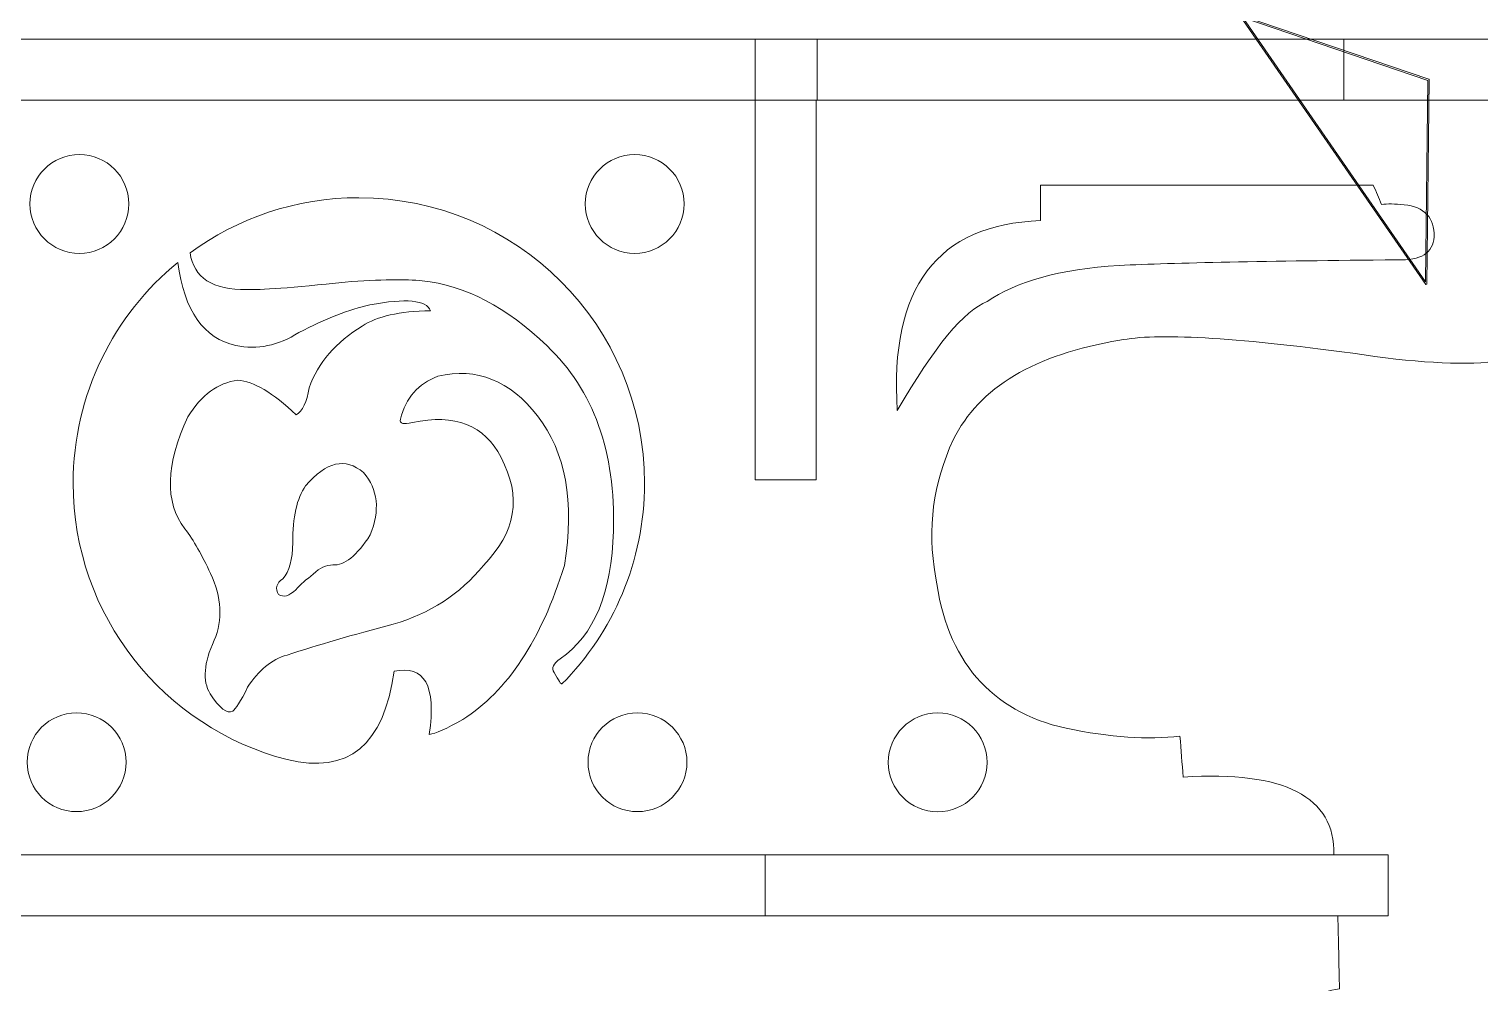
# Model space of a CAD drawing. Header units: inches. Extents: x -28.6 to 20.8, y -14.2 to 28.3.
# Drawn here: x -9.543 to -6.521, y 13.036 to 15.024 of the extents above; entities that cross this region are included whole.
import ezdxf

# ---------------------------------------------------------------- set-up
doc = ezdxf.new("R2010")
doc.units = ezdxf.units.IN
doc.header["$MEASUREMENT"] = 0
doc.layers.add('Layer 1', color=7, linetype='Continuous')

msp = doc.modelspace()

# ---------------------------------------------------------------- linework, layer by layer
at = {"layer": 'Layer 1', "color": 1, "lineweight": 9}
for points in [[(-12.14044094488189, 14.87575984251968), (-5.57844094488189, 14.87575984251968), (-5.57844094488189, 15.00275984251969), (-12.14044094488189, 15.00275984251969), (-12.14044094488189, 14.87575984251968)], [(-11.00694488188976, 13.17607480314961), (-6.711944881889764, 13.17607480314961), (-6.711944881889764, 13.30307480314961), (-11.00694488188976, 13.30307480314961), (-11.00694488188976, 13.17607480314961)]]:
    msp.add_lwpolyline(points, close=True, dxfattribs=at)
at = {"layer": 'Layer 1', "lineweight": 9}
for points, knots in [([(-6.633629921259843, 14.49151968503937), (-6.633629921259843, 14.49151968503937), (-7.01957874015748, 15.05023622047244), (-7.01957874015748, 15.05023622047244), (-7.01957874015748, 15.05023622047244), (-7.01957874015748, 15.05023622047244), (-7.018346456692913, 15.05108661417323), (-7.018346456692913, 15.05108661417323), (-7.018346456692913, 15.05108661417323), (-7.018346456692913, 15.05108661417323), (-7.017866141732283, 15.05250393700787), (-7.017866141732283, 15.05250393700787), (-7.017866141732283, 15.05250393700787), (-7.017866141732283, 15.05250393700787), (-6.627322834645669, 14.91953543307087), (-6.627322834645669, 14.91953543307087), (-6.627322834645669, 14.91953543307087), (-6.627322834645669, 14.91953543307087), (-6.626299212598425, 14.91918503937008), (-6.626299212598425, 14.91918503937008), (-6.626299212598425, 14.91918503937008), (-6.626299212598425, 14.91918503937008), (-6.626307086614173, 14.9181062992126), (-6.626307086614173, 14.9181062992126), (-6.626307086614173, 14.9181062992126), (-6.626307086614173, 14.9181062992126), (-6.63090157480315, 14.49235826771653), (-6.63090157480315, 14.49235826771653), (-6.63090157480315, 14.49235826771653), (-6.63090157480315, 14.49235826771653), (-6.633629921259843, 14.49151968503937), (-6.633629921259843, 14.49151968503937)], [0, 0, 0, 0, 0.125, 0.125, 0.125, 0.125, 0.25, 0.25, 0.25, 0.25, 0.375, 0.375, 0.375, 0.375, 0.5, 0.5, 0.5, 0.5, 0.625, 0.625, 0.625, 0.625, 0.75, 0.75, 0.75, 0.75, 0.875, 0.875, 0.875, 0.875, 1, 1, 1, 1]), ([(-7.01453937007874, 15.04820866141732), (-7.01453937007874, 15.04820866141732), (-6.633842519685039, 14.49709842519685), (-6.633842519685039, 14.49709842519685), (-6.633842519685039, 14.49709842519685), (-6.633842519685039, 14.49709842519685), (-6.629311023622047, 14.91705118110236), (-6.629311023622047, 14.91705118110236), (-6.629311023622047, 14.91705118110236), (-6.629311023622047, 14.91705118110236), (-7.01453937007874, 15.04820866141732), (-7.01453937007874, 15.04820866141732)], [0, 0, 0, 0, 0.3333333333333333, 0.3333333333333333, 0.3333333333333333, 0.3333333333333333, 0.6666666666666666, 0.6666666666666666, 0.6666666666666666, 0.6666666666666666, 1, 1, 1, 1])]:
    msp.add_open_spline(points, degree=3, knots=knots, dxfattribs=at)
at = {"layer": 'Layer 1', "color": 1, "lineweight": 9}
for points, knots in [([(-8.030015748031497, 15.00275984251969), (-9.040700787401574, 15.00275984251969), (-7.848759842519685, 15.00275984251969), (-8.85944094488189, 15.00275984251969), (-8.85944094488189, 15.00275984251969), (-9.870122047244095, 15.00275984251969), (-8.678181102362204, 15.00275984251969), (-9.688866141732284, 15.00275984251969)], [0, 0, 0, 0, 0.5, 0.5, 0.5, 0.5, 1, 1, 1, 1]), ([(-9.817830708661416, 14.87575984251968), (-9.817830708661416, 14.91546062992126), (-9.817830708661416, 14.96306299212598), (-9.817830708661416, 15.00275984251969), (-9.817830708661416, 15.00275984251969), (-9.498370078740157, 15.00275984251969), (-9.178905511811024, 15.00275984251969), (-8.85944094488189, 15.00275984251969)], [0, 0, 0, 0, 0.5, 0.5, 0.5, 0.5, 1, 1, 1, 1]), ([(-7.901051181102362, 14.87575984251968), (-7.901051181102362, 14.91546062992126), (-7.901051181102362, 14.96306299212598), (-7.901051181102362, 15.00275984251969), (-7.901051181102362, 15.00275984251969), (-8.220511811023622, 15.00275984251969), (-8.539976377952756, 15.00275984251969), (-8.85944094488189, 15.00275984251969)], [0, 0, 0, 0, 0.5, 0.5, 0.5, 0.5, 1, 1, 1, 1]), ([(-7.903015748031496, 14.87575984251968), (-7.903015748031496, 14.87575984251968), (-7.903015748031496, 14.08473622047244), (-7.903015748031496, 14.08473622047244), (-7.903015748031496, 14.08473622047244), (-7.903015748031496, 14.08473622047244), (-8.030015748031497, 14.08473622047244), (-8.030015748031497, 14.08473622047244), (-8.030015748031497, 14.08473622047244), (-8.030015748031497, 14.08473622047244), (-8.030015748031497, 15.00275984251969), (-8.030015748031497, 15.00275984251969)], [0, 0, 0, 0, 0.3333333333333333, 0.3333333333333333, 0.3333333333333333, 0.3333333333333333, 0.6666666666666666, 0.6666666666666666, 0.6666666666666666, 0.6666666666666666, 1, 1, 1, 1]), ([(-5.923913385826772, 14.87575984251968), (-5.984204724409449, 14.81924803149606), (-6.02157874015748, 14.76593307086614), (-6.036023622047244, 14.71582677165354), (-6.036023622047244, 14.71582677165354), (-5.980330708661417, 14.68479133858268), (-5.94405905511811, 14.65764173228346), (-5.927216535433071, 14.63437401574803), (-5.927216535433071, 14.63437401574803), (-5.918051181102363, 14.62391732283464), (-5.917374015748032, 14.61407874015748), (-5.925181102362204, 14.60485039370079), (-5.925181102362204, 14.60485039370079), (-5.950114173228346, 14.57729527559055), (-5.973106299212598, 14.56186220472441), (-5.994153543307086, 14.55855118110236), (-5.994153543307086, 14.55855118110236), (-6.067437007874016, 14.54710236220472), (-6.144543307086614, 14.54975196850394), (-6.225468503937008, 14.56650393700787), (-6.225468503937008, 14.56650393700787), (-6.188877952755906, 14.50379527559055), (-6.185318897637795, 14.45531102362205), (-6.21478346456693, 14.42105511811024), (-6.21478346456693, 14.42105511811024), (-6.249751968503937, 14.3787125984252), (-6.341720472440945, 14.34865354330709), (-6.490688976377953, 14.33087795275591), (-6.490688976377953, 14.33087795275591), (-6.561566929133858, 14.32327165354331), (-6.659692913385827, 14.32908661417323), (-6.785051181102363, 14.34833070866142)], [0, 0, 0, 0, 0.125, 0.125, 0.125, 0.125, 0.25, 0.25, 0.25, 0.25, 0.375, 0.375, 0.375, 0.375, 0.5, 0.5, 0.5, 0.5, 0.625, 0.625, 0.625, 0.625, 0.75, 0.75, 0.75, 0.75, 0.875, 0.875, 0.875, 0.875, 1, 1, 1, 1]), ([(-9.540712598425197, 14.65958267716535), (-9.540712598425197, 14.60270472440945), (-9.494590551181103, 14.55658267716535), (-9.437712598425197, 14.55658267716535), (-9.437712598425197, 14.55658267716535), (-9.38083464566929, 14.55658267716535), (-9.334712598425197, 14.60270472440945), (-9.334712598425197, 14.65958267716535), (-9.334712598425197, 14.65958267716535), (-9.334712598425197, 14.71646062992126), (-9.38083464566929, 14.76258267716535), (-9.437712598425197, 14.76258267716535), (-9.437712598425197, 14.76258267716535), (-9.494590551181103, 14.76258267716535), (-9.540712598425197, 14.71646062992126), (-9.540712598425197, 14.65958267716535)], [0, 0, 0, 0, 0.25, 0.25, 0.25, 0.25, 0.5, 0.5, 0.5, 0.5, 0.75, 0.75, 0.75, 0.75, 1, 1, 1, 1]), ([(-8.178169291338582, 14.65958267716535), (-8.178169291338582, 14.60270472440945), (-8.224291338582677, 14.55658267716535), (-8.281169291338582, 14.55658267716535), (-8.281169291338582, 14.55658267716535), (-8.338047244094488, 14.55658267716535), (-8.384169291338583, 14.60270472440945), (-8.384169291338583, 14.65958267716535), (-8.384169291338583, 14.65958267716535), (-8.384169291338583, 14.71646062992126), (-8.338047244094488, 14.76258267716535), (-8.281169291338582, 14.76258267716535), (-8.281169291338582, 14.76258267716535), (-8.224291338582677, 14.76258267716535), (-8.178169291338582, 14.71646062992126), (-8.178169291338582, 14.65958267716535)], [0, 0, 0, 0, 0.25, 0.25, 0.25, 0.25, 0.5, 0.5, 0.5, 0.5, 0.75, 0.75, 0.75, 0.75, 1, 1, 1, 1]), ([(-8.432633858267717, 13.65925590551181), (-8.326346456692914, 13.76674015748032), (-8.260712598425197, 13.91451181102362), (-8.260712598425197, 14.07758661417323), (-8.260712598425197, 14.07758661417323), (-8.260712598425197, 14.40614960629921), (-8.527149606299213, 14.67258661417323), (-8.855712598425196, 14.67258661417323), (-8.855712598425196, 14.67258661417323), (-8.987145669291339, 14.67258661417323), (-9.108637795275591, 14.62994881889764), (-9.207102362204724, 14.55776377952756)], [0, 0, 0, 0, 0.3333333333333333, 0.3333333333333333, 0.3333333333333333, 0.3333333333333333, 0.6666666666666666, 0.6666666666666666, 0.6666666666666666, 0.6666666666666666, 1, 1, 1, 1]), ([(-7.271775590551181, 14.5315905511811), (-7.157787401574804, 14.53675196850394), (-6.964779527559055, 14.54063385826772), (-6.692767716535433, 14.54322834645669), (-6.692767716535433, 14.54322834645669), (-6.643862204724409, 14.5413937007874), (-6.618279527559055, 14.55737401574803), (-6.616011811023622, 14.59116929133858), (-6.616011811023622, 14.59116929133858), (-6.615200787401575, 14.63092125984252), (-6.636090551181103, 14.65322440944882), (-6.678673228346456, 14.65807480314961), (-6.678673228346456, 14.65807480314961), (-6.69794094488189, 14.65985433070866), (-6.713649606299213, 14.6600157480315), (-6.725791338582678, 14.65855905511811)], [0, 0, 0, 0, 0.25, 0.25, 0.25, 0.25, 0.5, 0.5, 0.5, 0.5, 0.75, 0.75, 0.75, 0.75, 1, 1, 1, 1]), ([(-7.435712598425197, 14.62488582677165), (-7.651303149606299, 14.61692125984252), (-7.750807086614174, 14.4849842519685), (-7.734212598425197, 14.22906692913386), (-7.734212598425197, 14.22906692913386), (-7.656814960629921, 14.36287795275591), (-7.594322834645669, 14.43851181102362), (-7.546712598425197, 14.45596062992126), (-7.546712598425197, 14.45596062992126), (-7.488102362204724, 14.49797637795276), (-7.396456692913386, 14.52318897637795), (-7.271775590551181, 14.5315905511811)], [0, 0, 0, 0, 0.3333333333333333, 0.3333333333333333, 0.3333333333333333, 0.3333333333333333, 0.6666666666666666, 0.6666666666666666, 0.6666666666666666, 0.6666666666666666, 1, 1, 1, 1]), ([(-9.232771653543306, 14.53785039370079), (-9.365811023622047, 14.42872834645669), (-9.450712598425197, 14.26305118110236), (-9.450712598425197, 14.07758661417323), (-9.450712598425197, 14.07758661417323), (-9.450712598425197, 13.80065354330709), (-9.261429133858268, 13.56785433070866), (-9.005208661417322, 13.50153149606299)], [0, 0, 0, 0, 0.5, 0.5, 0.5, 0.5, 1, 1, 1, 1]), ([(-9.088944881889764, 14.48111811023622), (-9.062555118110236, 14.47982677165354), (-8.994385826771653, 14.485), (-8.88444094488189, 14.49663385826772), (-8.88444094488189, 14.49663385826772), (-8.810448818897639, 14.50212204724409), (-8.756850393700788, 14.50309448818898), (-8.72365748031496, 14.49953937007874)], [0, 0, 0, 0, 0.5, 0.5, 0.5, 0.5, 1, 1, 1, 1]), ([(-8.832956692913386, 14.44911811023622), (-8.875055118110236, 14.4399094488189), (-8.924279527559055, 14.42067716535433), (-8.980622047244095, 14.39142519685039), (-8.980622047244095, 14.39142519685039), (-9.023692913385826, 14.36411023622047), (-9.067409448818898, 14.35522440944882), (-9.111775590551181, 14.36476377952756)], [0, 0, 0, 0, 0.5, 0.5, 0.5, 0.5, 1, 1, 1, 1]), ([(-8.832956692913386, 14.44911811023622), (-8.757181102362205, 14.46350393700787), (-8.71507874015748, 14.45946456692913), (-8.706657480314961, 14.437), (-8.706657480314961, 14.437), (-8.770779527559055, 14.43602755905512), (-8.81805905511811, 14.42536220472441), (-8.848496062992126, 14.405)], [0, 0, 0, 0, 0.5, 0.5, 0.5, 0.5, 1, 1, 1, 1]), ([(-9.211838582677165, 14.21592125984252), (-9.183673228346457, 14.26165354330709), (-9.14901968503937, 14.28703149606299), (-9.107893700787402, 14.29203543307087), (-9.107893700787402, 14.29203543307087), (-9.075346456692913, 14.29025590551181), (-9.034700787401574, 14.26618110236221), (-8.985964566929134, 14.2198031496063), (-8.985964566929134, 14.2198031496063), (-8.972850393700787, 14.22803937007874), (-8.96394094488189, 14.24694881889764), (-8.959248031496063, 14.27652362204724), (-8.959248031496063, 14.27652362204724), (-8.940468503937009, 14.32871653543307), (-8.903551181102362, 14.37154330708661), (-8.848496062992126, 14.405)], [0, 0, 0, 0, 0.25, 0.25, 0.25, 0.25, 0.5, 0.5, 0.5, 0.5, 0.75, 0.75, 0.75, 0.75, 1, 1, 1, 1]), ([(-7.14548031496063, 13.55032677165354), (-7.211543307086614, 13.54224803149606), (-7.29055905511811, 13.54774803149606), (-7.382527559055118, 13.56681102362205), (-7.382527559055118, 13.56681102362205), (-7.54055905511811, 13.60203937007874), (-7.631236220472441, 13.70772834645669), (-7.654551181102362, 13.88388188976378), (-7.654551181102362, 13.88388188976378), (-7.67203937007874, 13.98309842519685), (-7.659732283464567, 14.0778031496063), (-7.617633858267716, 14.16798031496063), (-7.617633858267716, 14.16798031496063), (-7.563551181102362, 14.27722834645669), (-7.44794094488189, 14.34639763779528), (-7.270807086614173, 14.37548031496063), (-7.270807086614173, 14.37548031496063), (-7.195673228346457, 14.39099212598425), (-7.033755905511811, 14.38194488188976), (-6.785055118110236, 14.34833070866142)], [0, 0, 0, 0, 0.2, 0.2, 0.2, 0.2, 0.4, 0.4, 0.4, 0.4, 0.6000000000000001, 0.6000000000000001, 0.6000000000000001, 0.6000000000000001, 0.8, 0.8, 0.8, 0.8, 1, 1, 1, 1]), ([(-8.463787401574804, 14.36379133858268), (-8.366791338582678, 14.27141338582677), (-8.320645669291338, 14.14279527559055), (-8.325342519685039, 13.97793700787402), (-8.325342519685039, 13.97793700787402), (-8.328582677165354, 13.84961417322835), (-8.3655, 13.76073228346457), (-8.436094488188976, 13.7112874015748), (-8.436094488188976, 13.7112874015748), (-8.451157480314961, 13.7018031496063), (-8.455425196850394, 13.69229133858268), (-8.448889763779528, 13.68274015748032), (-8.448889763779528, 13.68274015748032), (-8.439740157480315, 13.66600393700787), (-8.434318897637795, 13.65817716535433), (-8.432633858267717, 13.65925590551181)], [0, 0, 0, 0, 0.25, 0.25, 0.25, 0.25, 0.5, 0.5, 0.5, 0.5, 0.75, 0.75, 0.75, 0.75, 1, 1, 1, 1]), ([(-9.211838582677165, 14.21592125984252), (-9.258311023622047, 14.11594094488189), (-9.260417322834646, 14.03823228346457), (-9.218153543307087, 13.9827874015748), (-9.218153543307087, 13.9827874015748), (-9.199700787401575, 13.9582125984252), (-9.181885826771653, 13.92718503937008), (-9.164720472440944, 13.8896968503937), (-9.164720472440944, 13.8896968503937), (-9.141405511811024, 13.83927952755906), (-9.13881496062992, 13.79273622047244), (-9.156948818897638, 13.75007086614173), (-9.156948818897638, 13.75007086614173), (-9.178649606299212, 13.70320866141732), (-9.181566929133858, 13.66603937007874), (-9.165692913385827, 13.63856299212598), (-9.165692913385827, 13.63856299212598), (-9.145448818897638, 13.60791732283464), (-9.129625984251968, 13.59598031496063), (-9.118240157480315, 13.60274803149606), (-9.118240157480315, 13.60274803149606), (-9.112334645669291, 13.60597244094488), (-9.102051181102363, 13.62245669291339), (-9.087397637795275, 13.6521968503937), (-9.087397637795275, 13.6521968503937), (-9.065145669291338, 13.68779527559055), (-9.037645669291338, 13.71022047244094), (-9.004909448818898, 13.71947244094488), (-9.004909448818898, 13.71947244094488), (-8.941925196850393, 13.74005118110236), (-8.868251968503937, 13.76156692913386), (-8.783893700787402, 13.78400787401575), (-8.783893700787402, 13.78400787401575), (-8.707791338582677, 13.80533858267717), (-8.645291338582677, 13.84606299212598), (-8.596393700787402, 13.9061811023622), (-8.596393700787402, 13.9061811023622), (-8.528389763779527, 13.97470078740158), (-8.516082677165354, 14.04968897637795), (-8.559476377952755, 14.13113385826772), (-8.559476377952755, 14.13113385826772), (-8.5938031496063, 14.19868503937008), (-8.655330708661417, 14.22292913385827), (-8.744059055118111, 14.20385826771654), (-8.744059055118111, 14.20385826771654), (-8.762842519685039, 14.19930708661417), (-8.771153543307086, 14.20166535433071), (-8.768992125984251, 14.21094094488189), (-8.768992125984251, 14.21094094488189), (-8.757744094488189, 14.25546456692913), (-8.731755905511811, 14.28528346456693), (-8.691031496062992, 14.30038976377953), (-8.691031496062992, 14.30038976377953), (-8.609992125984252, 14.31935039370079), (-8.540877952755906, 14.29184251968504), (-8.4836968503937, 14.21786220472441)], [0, 0, 0, 0, 0.0714285714285714, 0.0714285714285714, 0.0714285714285714, 0.0714285714285714, 0.1428571428571428, 0.1428571428571428, 0.1428571428571428, 0.1428571428571428, 0.2142857142857143, 0.2142857142857143, 0.2142857142857143, 0.2142857142857143, 0.2857142857142857, 0.2857142857142857, 0.2857142857142857, 0.2857142857142857, 0.3571428571428571, 0.3571428571428571, 0.3571428571428571, 0.3571428571428571, 0.4285714285714285, 0.4285714285714285, 0.4285714285714285, 0.4285714285714285, 0.4999999999999999, 0.4999999999999999, 0.4999999999999999, 0.4999999999999999, 0.5714285714285713, 0.5714285714285713, 0.5714285714285713, 0.5714285714285713, 0.6428571428571427, 0.6428571428571427, 0.6428571428571427, 0.6428571428571427, 0.7142857142857141, 0.7142857142857141, 0.7142857142857141, 0.7142857142857141, 0.7857142857142855, 0.7857142857142855, 0.7857142857142855, 0.7857142857142855, 0.8571428571428569, 0.8571428571428569, 0.8571428571428569, 0.8571428571428569, 0.9285714285714283, 0.9285714285714283, 0.9285714285714283, 0.9285714285714283, 1, 1, 1, 1]), ([(-8.993251968503937, 13.95363779527559), (-8.993740157480316, 14.00663779527559), (-8.984834645669292, 14.04607086614173), (-8.966535433070867, 14.07193307086614), (-8.966535433070867, 14.07193307086614), (-8.923795275590551, 14.12283464566929), (-8.883637795275591, 14.13204724409449), (-8.846070866141732, 14.09956692913386), (-8.846070866141732, 14.09956692913386), (-8.81579527559055, 14.06466141732284), (-8.811094488188976, 14.02135433070866), (-8.831976377952756, 13.96963779527559), (-8.831976377952756, 13.96963779527559), (-8.859834645669292, 13.92648818897638), (-8.885740157480315, 13.90563779527559), (-8.909700787401574, 13.90709448818898), (-8.909700787401574, 13.90709448818898), (-8.923952755905512, 13.90758267716535), (-8.937551181102362, 13.90127952755905), (-8.950503937007873, 13.88818897637795), (-8.950503937007873, 13.88818897637795), (-8.964917322834646, 13.87720078740158), (-8.977062992125985, 13.8662125984252), (-8.986937007874015, 13.85522047244094), (-8.986937007874015, 13.85522047244094), (-9.00086220472441, 13.84229133858268), (-9.012842519685039, 13.83905905511811), (-9.022881889763779, 13.84552362204724), (-9.022881889763779, 13.84552362204724), (-9.030334645669292, 13.85779921259843), (-9.02742125984252, 13.86879133858268), (-9.014137795275591, 13.87849212598425), (-9.014137795275591, 13.87849212598425), (-9.000377952755905, 13.89351968503937), (-8.993413385826772, 13.91856692913386), (-8.993251968503937, 13.95363779527559)], [0, 0, 0, 0, 0.1111111111111111, 0.1111111111111111, 0.1111111111111111, 0.1111111111111111, 0.2222222222222222, 0.2222222222222222, 0.2222222222222222, 0.2222222222222222, 0.3333333333333333, 0.3333333333333333, 0.3333333333333333, 0.3333333333333333, 0.4444444444444444, 0.4444444444444444, 0.4444444444444444, 0.4444444444444444, 0.5555555555555556, 0.5555555555555556, 0.5555555555555556, 0.5555555555555556, 0.6666666666666667, 0.6666666666666667, 0.6666666666666667, 0.6666666666666667, 0.7777777777777779, 0.7777777777777779, 0.7777777777777779, 0.7777777777777779, 0.8888888888888891, 0.8888888888888891, 0.8888888888888891, 0.8888888888888891, 1, 1, 1, 1]), ([(-8.427350393700788, 13.9061811023622), (-8.47592125984252, 13.75071653543307), (-8.54651968503937, 13.64373228346457), (-8.639137795275591, 13.58523622047244), (-8.639137795275591, 13.58523622047244), (-8.672818897637795, 13.56577952755906), (-8.696133858267716, 13.55541732283465), (-8.709082677165354, 13.55414960629921), (-8.709082677165354, 13.55414960629921), (-8.694358267716536, 13.65579527559055), (-8.7188031496063, 13.6995905511811), (-8.782429133858267, 13.68553543307087), (-8.782429133858267, 13.68553543307087), (-8.803381889763779, 13.5316811023622), (-8.877641732283465, 13.47035039370079), (-9.005208661417322, 13.50153149606299)], [0, 0, 0, 0, 0.25, 0.25, 0.25, 0.25, 0.5, 0.5, 0.5, 0.5, 0.75, 0.75, 0.75, 0.75, 1, 1, 1, 1]), ([(-9.546543307086614, 13.49602755905512), (-9.546543307086614, 13.43914960629921), (-9.50042125984252, 13.39302755905512), (-9.443543307086614, 13.39302755905512), (-9.443543307086614, 13.39302755905512), (-9.38666535433071, 13.39302755905512), (-9.340543307086614, 13.43914960629921), (-9.340543307086614, 13.49602755905512), (-9.340543307086614, 13.49602755905512), (-9.340543307086614, 13.55290551181102), (-9.38666535433071, 13.59902755905512), (-9.443543307086614, 13.59902755905512), (-9.443543307086614, 13.59902755905512), (-9.50042125984252, 13.59902755905512), (-9.546543307086614, 13.55290551181102), (-9.546543307086614, 13.49602755905512)], [0, 0, 0, 0, 0.25, 0.25, 0.25, 0.25, 0.5, 0.5, 0.5, 0.5, 0.75, 0.75, 0.75, 0.75, 1, 1, 1, 1]), ([(-8.172338582677165, 13.49602755905512), (-8.172338582677165, 13.43914960629921), (-8.21846062992126, 13.39302755905512), (-8.275338582677165, 13.39302755905512), (-8.275338582677165, 13.39302755905512), (-8.332216535433071, 13.39302755905512), (-8.378338582677165, 13.43914960629921), (-8.378338582677165, 13.49602755905512), (-8.378338582677165, 13.49602755905512), (-8.378338582677165, 13.55290551181102), (-8.332216535433071, 13.59902755905512), (-8.275338582677165, 13.59902755905512), (-8.275338582677165, 13.59902755905512), (-8.21846062992126, 13.59902755905512), (-8.172338582677165, 13.55290551181102), (-8.172338582677165, 13.49602755905512)], [0, 0, 0, 0, 0.25, 0.25, 0.25, 0.25, 0.5, 0.5, 0.5, 0.5, 0.75, 0.75, 0.75, 0.75, 1, 1, 1, 1]), ([(-7.547015748031496, 13.49573622047244), (-7.547015748031496, 13.43885826771653), (-7.593137795275591, 13.39273622047244), (-7.650015748031496, 13.39273622047244), (-7.650015748031496, 13.39273622047244), (-7.706893700787401, 13.39273622047244), (-7.753015748031496, 13.43885826771653), (-7.753015748031496, 13.49573622047244), (-7.753015748031496, 13.49573622047244), (-7.753015748031496, 13.55261417322835), (-7.706893700787401, 13.59873622047244), (-7.650015748031496, 13.59873622047244), (-7.650015748031496, 13.59873622047244), (-7.593137795275591, 13.59873622047244), (-7.547015748031496, 13.55261417322835), (-7.547015748031496, 13.49573622047244)], [0, 0, 0, 0, 0.25, 0.25, 0.25, 0.25, 0.5, 0.5, 0.5, 0.5, 0.75, 0.75, 0.75, 0.75, 1, 1, 1, 1]), ([(-7.14548031496063, 13.55032283464567), (-7.143208661417323, 13.52187795275591), (-7.140944881889764, 13.49343700787402), (-7.138681102362205, 13.465), (-7.138681102362205, 13.465), (-6.927216535433071, 13.47857086614173), (-6.822377952755906, 13.42395275590551), (-6.824645669291338, 13.30307480314961)], [0, 0, 0, 0, 0.5, 0.5, 0.5, 0.5, 1, 1, 1, 1]), ([(-8.00944094488189, 13.30307480314961), (-8.00944094488189, 13.30307480314961), (-8.00944094488189, 13.17607874015748), (-8.00944094488189, 13.17607874015748), (-8.00944094488189, 13.17607874015748), (-8.00944094488189, 13.17607874015748), (-6.816653543307087, 13.17607874015748), (-6.816653543307087, 13.17607874015748), (-6.816653543307087, 13.17607874015748), (-6.81546062992126, 13.12550393700787), (-6.814267716535433, 13.07411023622047), (-6.813074803149607, 13.02353149606299), (-6.813074803149607, 13.02353149606299), (-6.859429133858268, 13.01896456692913), (-6.8805, 12.99612992125984), (-6.876283464566929, 12.95502362204724), (-6.876283464566929, 12.95502362204724), (-6.862023622047244, 12.864), (-6.830905511811023, 12.76972440944882), (-6.782929133858268, 12.67218503937008), (-6.782929133858268, 12.67218503937008), (-6.527350393700788, 12.08449212598425), (-6.271767716535433, 11.49679921259843), (-6.016185039370079, 10.9091062992126), (-6.016185039370079, 10.9091062992126), (-5.987169291338582, 10.81920472440945), (-5.928661417322835, 10.7740157480315), (-5.84065748031496, 10.77353543307087), (-5.84065748031496, 10.77353543307087), (-5.84065748031496, 10.75037401574803), (-5.84065748031496, 10.7272125984252), (-5.84065748031496, 10.70404724409449), (-5.84065748031496, 10.70404724409449), (-5.735051181102362, 10.66914960629921), (-5.682476377952756, 10.59443700787402), (-5.682944881889764, 10.47990157480315)], [0, 0, 0, 0, 0.1111111111111111, 0.1111111111111111, 0.1111111111111111, 0.1111111111111111, 0.2222222222222222, 0.2222222222222222, 0.2222222222222222, 0.2222222222222222, 0.3333333333333333, 0.3333333333333333, 0.3333333333333333, 0.3333333333333333, 0.4444444444444444, 0.4444444444444444, 0.4444444444444444, 0.4444444444444444, 0.5555555555555556, 0.5555555555555556, 0.5555555555555556, 0.5555555555555556, 0.6666666666666667, 0.6666666666666667, 0.6666666666666667, 0.6666666666666667, 0.7777777777777779, 0.7777777777777779, 0.7777777777777779, 0.7777777777777779, 0.8888888888888891, 0.8888888888888891, 0.8888888888888891, 0.8888888888888891, 1, 1, 1, 1])]:
    msp.add_open_spline(points, degree=3, knots=knots, dxfattribs=at)
for points in [[(-6.804224409448818, 15.00275984251969), (-6.617051181102362, 15.00275984251969), (-6.428374015748031, 15.0028031496063), (-6.241196850393701, 15.0028031496063)], [(-6.804224409448818, 14.87575984251968), (-6.804224409448818, 14.91545669291339), (-6.804224409448818, 14.96305905511811), (-6.804224409448818, 15.00275984251969)], [(-5.923913385826772, 14.87575984251968), (-7.355492125984252, 14.87575984251968), (-6.471433070866142, 14.87575984251968), (-7.903015748031496, 14.87575984251968)], [(-7.901051181102362, 14.87575984251968), (-7.535444881889764, 14.87575984251968), (-7.169834645669291, 14.87575984251968), (-6.804224409448818, 14.87575984251968)], [(-7.435712598425197, 14.69885039370079), (-7.435712598425197, 14.59096850393701), (-7.435712598425197, 14.73276377952756), (-7.435712598425197, 14.62488582677165)], [(-6.742696850393701, 14.69885039370079), (-8.174275590551181, 14.69885039370079), (-6.004129921259842, 14.69885039370079), (-7.435712598425197, 14.69885039370079)], [(-6.742696850393701, 14.69885039370079), (-6.737066929133858, 14.68542125984252), (-6.731433070866141, 14.67199212598425), (-6.725791338582678, 14.65855905511811)], [(-9.232771653543306, 14.53785039370079), (-9.219287401574803, 14.4365157480315), (-9.178956692913387, 14.37881496062992), (-9.111775590551181, 14.36476377952756)], [(-9.207102362204724, 14.55776377952756), (-9.199696850393702, 14.5056811023622), (-9.160307086614173, 14.48013385826772), (-9.088944881889764, 14.48111811023622)], [(-8.72365748031496, 14.49953937007874), (-8.634122047244094, 14.48985039370079), (-8.5475, 14.44459448818898), (-8.463787401574804, 14.36379133858268)], [(-8.4836968503937, 14.21786220472441), (-8.42476377952756, 14.14277165354331), (-8.405976377952756, 14.03887795275591), (-8.427350393700788, 13.9061811023622)], [(-10.89423622047244, 13.30307480314961), (-9.462657480314961, 13.30307480314961), (-10.29101968503937, 13.30307480314961), (-8.859437007874016, 13.30307480314961)], [(-9.709444881889764, 13.30307480314961), (-9.709444881889764, 13.30307480314961), (-8.859444881889765, 13.30307480314961), (-8.859444881889765, 13.30307480314961)], [(-8.009437007874016, 13.30307480314961), (-8.009437007874016, 13.30307480314961), (-8.859444881889765, 13.30307480314961), (-8.859444881889765, 13.30307480314961)], [(-6.824645669291338, 13.30307480314961), (-8.25622440944882, 13.30307480314961), (-7.427862204724409, 13.30307480314961), (-8.859444881889765, 13.30307480314961)]]:
    msp.add_open_spline(points, degree=3, dxfattribs=at)

doc.saveas('drawing.dxf')
